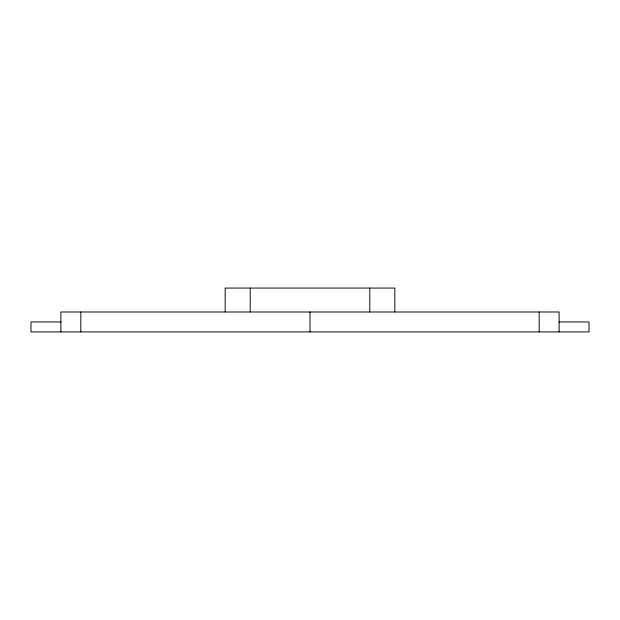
<?xml version="1.0" encoding="UTF-8"?>
<svg xmlns="http://www.w3.org/2000/svg" width="620" height="620" viewBox="0 0 620 620"><rect width="100%" height="100%" fill="white"/><g stroke="black" fill="none" stroke-linecap="round" stroke-linejoin="round"><path stroke-width="0.93" d="M60.892 321.958L31 321.958L31 331.925L589 331.925L589 321.958L559.108 321.958M559.108 331.925L559.108 311.992L60.892 311.992L60.892 331.925M539.175 311.992L539.175 331.925M394.832 311.906L394.832 288.075L225.169 288.075L225.169 311.906M369.784 288.075L369.784 311.992M310 311.992L310 331.925M250.217 288.075L250.217 311.992M80.825 311.992L80.825 331.925"/></g></svg>
